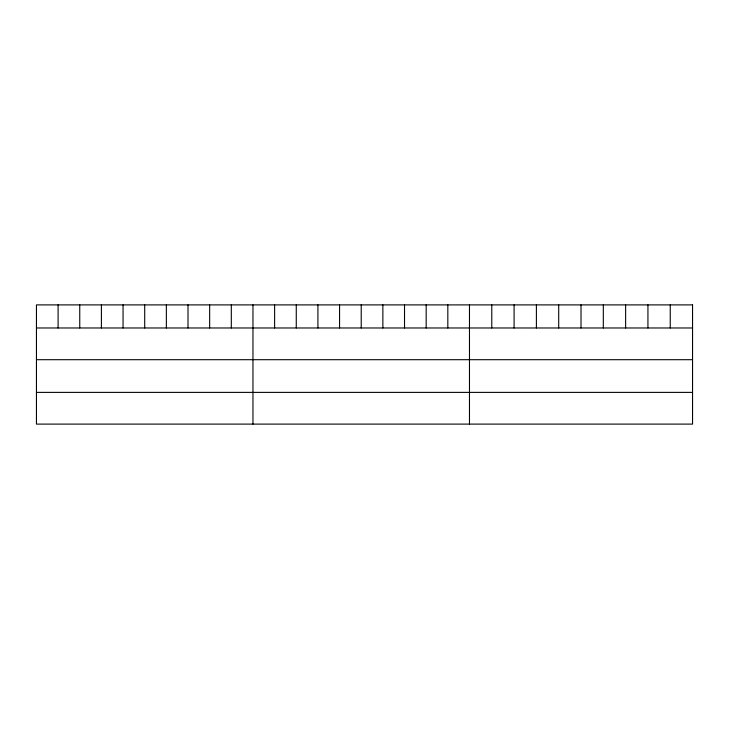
<?xml version="1.0" encoding="UTF-8"?>
<svg xmlns="http://www.w3.org/2000/svg" width="729" height="729" viewBox="0 0 729 729"><rect width="100%" height="100%" fill="white"/><g stroke="black" fill="none" stroke-linecap="round" stroke-linejoin="round"><path stroke-width="1.09" d="M36.45 327.977L692.55 327.977M36.45 359.698L692.55 359.698M36.45 392.384L692.55 392.384M670.243 304.895L670.243 327.977M647.935 304.895L647.935 327.977M625.628 304.895L625.628 327.977M603.32 304.895L603.32 327.977M581.013 304.895L581.013 327.977M558.706 304.895L558.706 327.977M536.398 304.895L536.398 327.977M514.091 304.895L514.091 327.977M491.783 304.895L491.783 327.977M469.476 304.895L469.476 424.105M447.825 304.895L447.825 327.977M426.173 304.895L426.173 327.977M404.522 304.895L404.522 327.977M382.871 304.895L382.871 327.977M361.219 304.895L361.219 327.977M339.568 304.895L339.568 327.977M317.917 304.895L317.917 327.977M296.266 304.895L296.266 327.977M274.614 304.895L274.614 327.977M252.963 304.895L252.963 424.105M231.312 304.895L231.312 327.977M209.66 304.895L209.66 327.977M188.009 304.895L188.009 327.977M166.358 304.895L166.358 327.977M144.707 304.895L144.707 327.977M123.055 304.895L123.055 327.977M101.404 304.895L101.404 327.977M79.753 304.895L79.753 327.977M58.101 304.895L58.101 327.977M692.55 304.895L36.45 304.895L36.45 424.105L692.55 424.105L692.55 304.895"/></g></svg>
